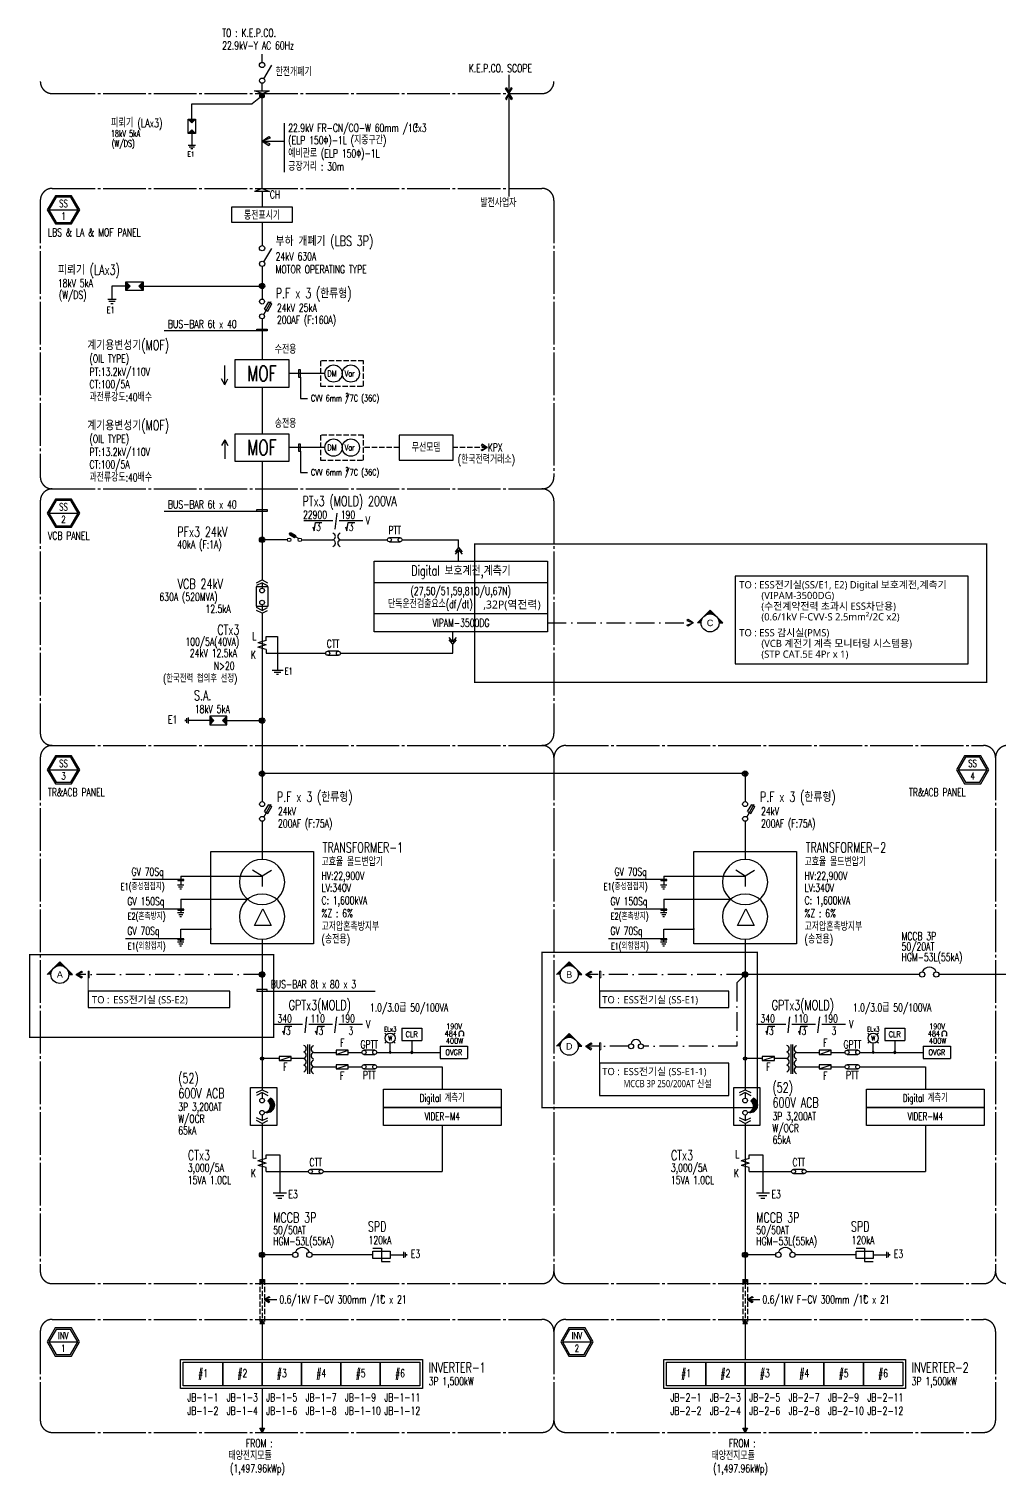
# Model space of a CAD drawing. Header units: millimetres. Extents: x 6276 to 501578, y 2533 to 56800.
# Drawn here: x 89950 to 126302, y 2534 to 56752 of the extents above; entities that cross this region are included whole.
import ezdxf
from ezdxf.enums import TextEntityAlignment as Align

# ---------------------------------------------------------------- set-up
doc = ezdxf.new("R2010")
doc.units = ezdxf.units.MM
doc.header["$LTSCALE"] = 100
for name, pattern in [('C4', [19, 16, -1, 1, -1]), ('LD3', [5.5, 3.5, -1, 0, -1]), ('LH2', [2.75, 2, -0.75])]:
    doc.linetypes.add(name, pattern=pattern)
for name, color, linetype in [('1', 1, 'Continuous'), ('E-ELEC', 3, 'Continuous'), ('E-LINE', 4, 'Continuous'), ('E-TABL', 1, 'Continuous'), ('E-TEXT', 7, 'Continuous')]:
    doc.layers.add(name, color=color, linetype=linetype)
doc.styles.add('aar', font='arial.ttf')
doc.styles.add('GHS', font='romans.shx', dxfattribs={"width": 0.7, "bigfont": 'ghs.shx'})
doc.styles.add('MG', font='malgun.ttf')

msp = doc.modelspace()

# ---------------------------------------------------------------- hatches: boundary and pattern name
at = {"layer": 'E-ELEC'}
for points in [[(99001, 16664), (98896, 16559, -0.720759), (98791, 16139, 0.926031)], [(117101, 16664), (116996, 16559, -0.720759), (116891, 16139, 0.926031)]]:
    msp.add_hatch(color=253, dxfattribs=at).paths.add_polyline_path(points)
at = {"layer": 'E-LINE'}
for points in [[(98688, 9711), (98597, 9868), (98779, 9868)], [(116788, 9711), (116697, 9868), (116879, 9868)], [(98688, 8371), (98597, 8213), (98779, 8213)], [(116788, 8371), (116697, 8213), (116879, 8213)], [(98688, 4133), (98597, 4291), (98779, 4291)], [(116788, 4133), (116697, 4291), (116879, 4291)]]:
    msp.add_hatch(color=253, dxfattribs=at).paths.add_polyline_path(points)

# ---------------------------------------------------------------- linework, layer by layer
at = {"color": 253}
for p, q in [((98879, 45428), (95022, 45428)), ((98493, 45432), (98493, 45495)), ((98493, 45495), (98879, 45495)), ((98879, 45495), (98879, 45428)), ((98879, 38665), (95022, 38665)), ((98493, 38669), (98493, 38732)), ((98493, 38732), (98879, 38732)), ((98879, 38732), (98879, 38665)), ((95748, 24857), (93835, 24857)), ((95524, 24856), (95524, 24824)), ((95524, 24824), (95748, 24824)), ((95748, 24824), (95748, 24857)), ((113849, 24857), (111936, 24857)), ((113625, 24856), (113625, 24824)), ((113625, 24824), (113849, 24824)), ((113849, 24824), (113849, 24857)), ((95754, 23747), (93773, 23747)), ((95531, 23747), (95531, 23715)), ((95531, 23715), (95754, 23715)), ((95754, 23715), (95754, 23747)), ((113855, 23747), (111874, 23747)), ((113631, 23747), (113631, 23715)), ((113631, 23715), (113855, 23715)), ((113855, 23715), (113855, 23747)), ((95748, 22635), (93566, 22635)), ((95524, 22635), (95524, 22603)), ((95524, 22603), (95748, 22603)), ((95748, 22603), (95748, 22635)), ((113849, 22635), (111666, 22635)), ((113625, 22635), (113625, 22603)), ((113625, 22603), (113849, 22603)), ((113849, 22603), (113849, 22635)), ((98879, 20739), (98493, 20739)), ((98493, 20739), (98493, 20672)), ((98493, 20672), (102922, 20672)), ((98879, 20676), (98879, 20739))]:
    msp.add_line(p, q, dxfattribs=at)
at = {"layer": '1', "const_width": 50}
for points in [[(106657, 37447), (125834, 37447), (125834, 32261), (106657, 32261)], [(89975, 22039), (99118, 22039), (99118, 18944), (89975, 18944)], [(109169, 22127), (117239, 22127), (117239, 16304), (109169, 16304)]]:
    msp.add_lwpolyline(points, close=True, dxfattribs=at)
at = {"layer": 'E-ELEC', "color": 253, "linetype": 'Continuous'}
for p, q in [((98752, 54886), (99048, 55393)), ((98403, 54437), (98967, 54437)), ((98684, 54330), (98967, 54437)), ((98687, 50765), (98404, 50657)), ((98968, 50657), (98404, 50657)), ((98752, 48019), (99048, 48525)), ((98781, 46248), (98897, 46173)), ((98937, 46517), (99054, 46441)), ((99710, 37780), (99765, 37865)), ((99904, 37668), (99958, 37751)), ((98937, 27676), (99054, 27600)), ((117038, 27676), (117155, 27600)), ((98781, 27408), (98897, 27332)), ((116882, 27408), (116998, 27332)), ((101461, 18307), (101917, 18459)), ((119561, 18307), (120017, 18459)), ((99326, 18075), (99782, 18227)), ((101461, 17764), (101917, 17916)), ((117427, 18075), (117883, 18227)), ((119561, 17764), (120017, 17916))]:
    msp.add_line(p, q, dxfattribs=at)
at = {"layer": 'E-ELEC', "color": 253}
for p, q in [((98685, 54246), (98314, 53942)), ((96054, 53942), (98314, 53942)), ((96054, 53371), (96054, 53942)), ((95920, 53371), (96054, 53237)), ((95920, 52834), (95920, 53371)), ((95920, 53371), (96189, 53371)), ((96054, 53237), (96189, 53371)), ((96189, 53371), (96189, 52834)), ((95920, 52834), (96054, 52968)), ((96189, 52834), (95920, 52834)), ((96054, 52968), (96189, 52834)), ((96054, 52834), (96054, 52398)), ((95920, 52398), (96189, 52398)), ((95954, 52331), (96155, 52331)), ((96021, 52263), (96088, 52263)), ((93585, 47274), (94231, 47274)), ((93585, 47274), (93747, 47112)), ((93585, 46951), (93585, 47274)), ((94231, 47274), (94069, 47112)), ((94231, 47274), (94231, 46951)), ((93585, 47112), (93062, 47112)), ((93062, 47112), (93062, 46624)), ((93747, 47112), (93585, 46951)), ((94231, 46951), (93585, 46951)), ((94069, 47112), (94231, 46951)), ((94231, 47112), (98686, 47112)), ((92901, 46624), (93224, 46624)), ((92941, 46543), (93183, 46543)), ((93022, 46462), (93103, 46462)), ((98746, 46046), (99029, 46531)), ((98780, 46248), (98937, 46517)), ((98896, 46173), (99053, 46441)), ((97285, 43410), (97285, 44131)), ((97285, 43410), (97163, 43628)), ((97285, 43410), (97407, 43628)), ((97285, 41352), (97163, 41135)), ((97285, 41352), (97285, 40632)), ((97285, 41352), (97407, 41135)), ((100050, 37643), (99700, 37847)), ((99904, 37667), (99710, 37780)), ((99959, 37751), (99765, 37864)), ((98479, 35990), (98686, 36094)), ((98686, 35990), (98479, 35886)), ((98686, 36094), (98893, 35990)), ((98686, 35990), (98686, 35783)), ((98686, 35990), (98893, 35886)), ((98686, 34953), (98479, 35057)), ((98686, 34850), (98479, 34953)), ((98686, 35161), (98686, 34953)), ((98686, 34953), (98893, 35057)), ((98686, 34850), (98893, 34953)), ((95872, 30737), (95872, 30909)), ((95930, 30708), (95930, 30938)), ((97368, 30984), (96722, 30984)), ((96884, 30823), (96722, 30984)), ((96722, 30984), (96722, 30662)), ((97206, 30823), (97368, 30984)), ((97368, 30662), (97368, 30984)), ((95815, 30794), (95815, 30852)), ((96722, 30823), (95930, 30823)), ((96722, 30662), (96884, 30823)), ((96722, 30662), (97368, 30662)), ((97368, 30662), (97206, 30823)), ((97368, 30823), (98686, 30823)), ((98747, 27205), (99030, 27690)), ((98781, 27408), (98937, 27676)), ((116847, 27205), (117130, 27690)), ((116881, 27408), (117038, 27676)), ((98897, 27332), (99053, 27600)), ((116998, 27332), (117154, 27600)), ((100394, 18678), (100394, 17576)), ((100467, 18678), (100467, 17576)), ((101461, 18459), (101461, 18307)), ((101917, 18459), (101461, 18459)), ((101917, 18307), (101917, 18459)), ((118495, 18678), (118495, 17576)), ((118568, 18678), (118568, 17576)), ((119561, 18459), (119561, 18307)), ((120017, 18459), (119561, 18459)), ((120017, 18307), (120017, 18459)), ((99326, 18227), (99326, 18075)), ((99782, 18227), (99326, 18227)), ((99326, 18075), (99782, 18075)), ((99782, 18075), (99782, 18227)), ((101461, 18307), (101917, 18307)), ((101461, 17916), (101461, 17764)), ((101917, 17916), (101461, 17916)), ((101917, 17764), (101917, 17916)), ((117427, 18227), (117427, 18075)), ((117883, 18227), (117427, 18227)), ((117427, 18075), (117883, 18075)), ((117883, 18075), (117883, 18227)), ((119561, 18307), (120017, 18307)), ((119561, 17916), (119561, 17764)), ((120017, 17916), (119561, 17916)), ((120017, 17764), (120017, 17916)), ((101461, 17764), (101917, 17764)), ((119561, 17764), (120017, 17764)), ((98476, 16874), (98686, 16979)), ((98686, 16874), (98476, 16769)), ((98686, 16979), (98896, 16874)), ((98686, 16874), (98686, 16664)), ((98686, 16874), (98896, 16769)), ((116577, 16874), (116786, 16979)), ((116786, 16874), (116577, 16769)), ((116786, 16979), (116996, 16874)), ((116786, 16874), (116786, 16664)), ((116786, 16874), (116996, 16769)), ((98896, 16559), (99001, 16664)), ((116996, 16559), (117101, 16664)), ((98686, 15824), (98476, 15929)), ((98686, 15719), (98476, 15824)), ((98686, 16034), (98686, 15824)), ((98686, 15824), (98896, 15929)), ((98686, 15719), (98896, 15824)), ((116786, 15824), (116577, 15929)), ((116786, 15719), (116577, 15824)), ((116786, 16034), (116786, 15824)), ((116786, 15824), (116996, 15929)), ((116786, 15719), (116996, 15824)), ((103999, 10676), (103999, 10906)), ((104056, 10704), (104056, 10877)), ((122099, 10676), (122099, 10906)), ((122157, 10704), (122157, 10877)), ((99832, 10791), (98686, 10791)), ((102842, 10791), (100562, 10791)), ((103482, 10791), (103999, 10791)), ((104114, 10762), (104114, 10820)), ((117932, 10791), (116786, 10791)), ((120943, 10791), (118662, 10791)), ((121583, 10791), (122099, 10791)), ((122214, 10762), (122214, 10820))]:
    msp.add_line(p, q, dxfattribs=at)
at = {"layer": 'E-ELEC'}
for p, q in [((115001, 34484), (115474, 34964)), ((115948, 34484), (115474, 34964)), ((115137, 34484), (115001, 34484)), ((115811, 34484), (115948, 34484)), ((90635, 21301), (91108, 21781)), ((91581, 21301), (91108, 21781)), ((109722, 21301), (110195, 21781)), ((110668, 21301), (110195, 21781)), ((91445, 21301), (91581, 21301)), ((110532, 21301), (110668, 21301)), ((109722, 18609), (110195, 19089)), ((110668, 18609), (110195, 19089)), ((110532, 18609), (110668, 18609))]:
    msp.add_line(p, q, dxfattribs=at)
at = {"layer": 'E-ELEC', "color": 253, "ltscale": 10}
for p, q in [((102842, 11035), (103162, 11035)), ((103162, 11035), (103162, 10547)), ((120943, 11035), (121263, 11035)), ((121263, 11035), (121263, 10547)), ((103162, 10547), (103482, 10547)), ((121263, 10547), (121583, 10547))]:
    msp.add_line(p, q, dxfattribs=at)
at = {"layer": 'E-ELEC', "color": 253, "linetype": 'Continuous'}
for points in [[(98686, 54330), (98403, 54437)], [(98685, 50765), (98968, 50657)]]:
    msp.add_lwpolyline(points, dxfattribs=at)
at = {"layer": 'E-ELEC', "color": 253}
for points in [[(99826, 50074), (97546, 50074), (97546, 49509), (99826, 49509)], [(99701, 44341), (97671, 44341), (97671, 43326), (99701, 43326)], [(99701, 41562), (97671, 41562), (97671, 40547), (99701, 40547)], [(98462, 35831), (98462, 35112), (98909, 35112), (98909, 35831)], [(95635, 6872), (104694, 6872), (104694, 5781), (95635, 5781)], [(95735, 6772), (97211, 6772), (97211, 5881), (95735, 5881)], [(97211, 6772), (98688, 6772), (98688, 5881), (97211, 5881)], [(98688, 6772), (100164, 6772), (100164, 5881), (98688, 5881)], [(100164, 6772), (101641, 6772), (101641, 5881), (100164, 5881)], [(101641, 6772), (103117, 6772), (103117, 5881), (101641, 5881)], [(103117, 6772), (104594, 6772), (104594, 5881), (103117, 5881)], [(113735, 6872), (122794, 6872), (122794, 5781), (113735, 5781)], [(113835, 6772), (115312, 6772), (115312, 5881), (113835, 5881)], [(115312, 6772), (116788, 6772), (116788, 5881), (115312, 5881)], [(116788, 6772), (118265, 6772), (118265, 5881), (116788, 5881)], [(118265, 6772), (119741, 6772), (119741, 5881), (118265, 5881)], [(119741, 6772), (121218, 6772), (121218, 5881), (119741, 5881)], [(121218, 6772), (122694, 6772), (122694, 5881), (121218, 5881)]]:
    msp.add_lwpolyline(points, close=True, dxfattribs=at)
at = {"layer": 'E-ELEC', "color": 253, "ltscale": 10}
for points in [[(102842, 10928), (103482, 10928), (103482, 10654), (102842, 10654)], [(120943, 10928), (121583, 10928), (121583, 10654), (120943, 10654)]]:
    msp.add_lwpolyline(points, close=True, dxfattribs=at)
at = {"layer": 'E-ELEC', "color": 253, "linetype": 'Continuous'}
for centre in [(98686, 55398), (98688, 54812), (98686, 48530), (98688, 47945)]:
    msp.add_circle(centre, 98.2, dxfattribs=at)
at = {"layer": 'E-ELEC', "color": 253}
for centre, radius in [((98685, 54246), 84), ((98685, 54246), 60), ((98685, 54246), 33.6), ((98686, 47112), 101), ((98686, 47112), 72), ((98686, 47112), 40.3), ((98685, 46531), 92.4), ((98685, 45977), 92.4), ((98686, 37599), 101), ((98686, 37599), 40.3), ((99700, 37599), 66.7), ((100100, 37599), 66.7), ((98686, 35696), 86.4), ((98686, 35247), 86.4), ((98686, 30823), 101), ((98686, 30823), 101), ((98686, 30823), 40.3), ((98686, 30823), 40.3), ((98686, 28831), 101), ((98686, 28831), 40.3), ((116786, 28831), 101), ((116786, 28831), 40.3), ((98686, 27690), 92.4), ((116786, 27690), 92.4), ((98686, 27136), 92.4), ((116786, 27136), 92.4), ((123421, 21301), 100), ((123950, 21301), 100), ((98686, 18151), 53.5), ((116786, 18151), 53.5), ((98686, 16576), 87.5), ((116786, 16576), 87.5), ((98686, 16121), 87.5), ((116786, 16121), 87.5), ((98686, 10791), 101), ((98686, 10791), 101), ((99932, 10791), 100), ((100461, 10791), 100), ((116786, 10791), 101), ((116786, 10791), 101), ((118033, 10791), 100), ((118562, 10791), 100), ((98686, 10791), 40.3), ((98686, 10791), 40.3), ((116786, 10791), 40.3), ((116786, 10791), 40.3)]:
    msp.add_circle(centre, radius, dxfattribs=at)
at = {"layer": 'E-ELEC', "linetype": 'Continuous'}
for centre in [(115474, 34484), (91108, 21301), (110195, 21301), (110195, 18609)]:
    msp.add_circle(centre, 337, dxfattribs=at)
at = {"layer": 'E-ELEC', "color": 7}
for centre, radius in [((98686, 21301), 101), ((98686, 21301), 40.3), ((116786, 21301), 101), ((116786, 21301), 40.3)]:
    msp.add_circle(centre, radius, dxfattribs=at)
at = {"layer": 'E-ELEC'}
for centre in [(112513, 18609), (112883, 18609)]:
    msp.add_circle(centre, 93.6, dxfattribs=at)
at = {"layer": 'E-ELEC', "color": 253}
for centre, radius, start, end in [((101307, 37722), 127, 284.1722, 75.8278), ((101307, 37475), 127, 284.1722, 75.8278), ((101646, 37722), 127, 104.1722, 255.8278), ((101646, 37475), 127, 104.1722, 255.8278), ((98686, 24769), 848, 90, 270), ((98686, 24769), 848, 270, 90), ((116786, 24769), 848, 90, 270), ((116786, 24769), 848, 270, 90), ((98686, 23470), 848, 90, 270), ((98686, 23470), 848, 270, 90), ((116786, 23470), 848, 90, 270), ((116786, 23470), 848, 270, 90), ((123686, 21289), 287, 22.9493, 157.0507), ((100214, 18522), 127, 284.1722, 75.8278), ((100648, 18507), 127, 104.1722, 255.8278), ((118315, 18522), 127, 284.1722, 75.8278), ((118748, 18507), 127, 104.1722, 255.8278), ((100214, 18275), 127, 284.1722, 75.8278), ((100214, 18028), 127, 284.1722, 75.8278), ((100214, 17781), 127, 284.1722, 75.8278), ((100648, 18259), 127, 104.1722, 255.8278), ((100648, 17963), 127, 104.1722, 255.8278), ((118315, 18275), 127, 284.1722, 75.8278), ((118315, 18028), 127, 284.1722, 75.8278), ((118315, 17781), 127, 284.1722, 75.8278), ((118748, 18259), 127, 104.1722, 255.8278), ((118748, 17963), 127, 104.1722, 255.8278), ((100648, 17716), 127, 104.1722, 255.8278), ((118748, 17716), 127, 104.1722, 255.8278), ((98876, 16409), 283, 252.5973, 63.7999), ((98773, 16366), 228, 274.3987, 57.5288), ((116976, 16409), 283, 252.5973, 63.7999), ((116874, 16366), 228, 274.3987, 57.5288), ((100197, 10779), 287, 22.9493, 157.0507), ((118297, 10779), 287, 22.9493, 157.0507)]:
    msp.add_arc(centre, radius, start, end, dxfattribs=at)
at = {"layer": 'E-ELEC'}
msp.add_arc((112698, 18680), 186, 6.973, 173.027, dxfattribs=at)
at = {"layer": 'E-ELEC', "color": 253}
for points in [[(95920, 53371), (96054, 53237), (96189, 53371)], [(95920, 52834), (96054, 52968), (96189, 52834)], [(93585, 47274), (93747, 47112), (93585, 46951)], [(94231, 47274), (94069, 47112), (94231, 46951)], [(96722, 30662), (96884, 30823), (96722, 30984)], [(97368, 30662), (97206, 30823), (97368, 30984)], [(109722, 18609), (109858, 18609), (109949, 18839)]]:
    msp.add_solid(points, dxfattribs=at)
at = {"layer": 'E-ELEC'}
for points in [[(115001, 34484), (115137, 34484), (115229, 34715)], [(115240, 34727), (115474, 34821), (115474, 34964)], [(115708, 34727), (115474, 34821), (115474, 34964)], [(115948, 34484), (115811, 34484), (115720, 34715)], [(90874, 21543), (91108, 21638), (91108, 21781)], [(91342, 21543), (91108, 21638), (91108, 21781)], [(109961, 21543), (110195, 21638), (110195, 21781)], [(110429, 21543), (110195, 21638), (110195, 21781)], [(90635, 21301), (90771, 21301), (90862, 21531)], [(91581, 21301), (91445, 21301), (91354, 21531)], [(109722, 21301), (109858, 21301), (109949, 21531)], [(110668, 21301), (110532, 21301), (110441, 21531)], [(109961, 18851), (110195, 18946), (110195, 19089)], [(110429, 18851), (110195, 18946), (110195, 19089)], [(110668, 18609), (110532, 18609), (110441, 18839)]]:
    msp.add_solid(points, dxfattribs=at)
at = {"layer": 'E-LINE', "color": 253}
for p, q in [((98685, 55496), (98685, 55803)), ((98685, 54437), (98685, 54714)), ((98685, 50765), (98685, 54330)), ((98686, 50657), (98686, 50074)), ((98686, 49509), (98686, 48629)), ((98688, 47847), (98687, 46623)), ((98687, 45884), (98686, 44341)), ((98686, 43326), (98686, 41562)), ((98686, 40547), (98686, 36094)), ((98686, 34850), (98686, 27783)), ((116786, 28831), (98686, 28831)), ((116786, 28831), (116786, 27783)), ((98686, 27043), (98686, 25618)), ((116786, 27043), (116786, 25618)), ((123321, 21301), (116786, 21301)), ((129367, 21301), (124051, 21301)), ((98686, 15719), (98688, 9711)), ((116786, 15719), (116788, 9711)), ((116788, 9711), (116697, 9868)), ((116697, 9868), (116879, 9868)), ((116879, 9868), (116788, 9711)), ((98688, 8213), (98688, 6872)), ((116788, 8371), (116697, 8213)), ((116697, 8213), (116879, 8213)), ((116879, 8213), (116788, 8371)), ((116788, 8213), (116788, 6872)), ((98688, 5781), (98688, 4133)), ((116788, 5781), (116788, 4133))]:
    msp.add_line(p, q, dxfattribs=at)
at = {"layer": 'E-LINE'}
for p, q in [((114648, 34611), (114605, 34568)), ((114605, 34568), (114837, 34484)), ((114605, 34401), (114837, 34484)), ((114648, 34357), (114605, 34401)), ((114837, 34484), (114648, 34611)), ((114837, 34484), (114648, 34357)), ((91725, 21301), (91914, 21427)), ((91957, 21384), (91725, 21301)), ((91725, 21301), (91914, 21174)), ((91957, 21217), (91725, 21301)), ((91914, 21427), (91957, 21384)), ((91914, 21174), (91957, 21217)), ((110812, 21301), (111001, 21427)), ((111044, 21384), (110812, 21301)), ((110812, 21301), (111001, 21174)), ((111044, 21217), (110812, 21301)), ((111001, 21427), (111044, 21384)), ((111001, 21174), (111044, 21217)), ((110812, 18609), (111001, 18735)), ((111044, 18692), (110812, 18609)), ((110812, 18609), (111001, 18482)), ((111044, 18525), (110812, 18609)), ((111001, 18735), (111044, 18692)), ((111001, 18482), (111044, 18525))]:
    msp.add_line(p, q, dxfattribs=at)
at = {"layer": 'E-LINE', "color": 253, "linetype": 'Continuous'}
for p, q in [((98686, 22622), (98686, 16979)), ((116786, 22622), (116786, 16979))]:
    msp.add_line(p, q, dxfattribs=at)
at = {"layer": 'E-LINE', "color": 253, "linetype": 'LH2'}
for p, q in [((98688, 9711), (98688, 8371)), ((116788, 9711), (116788, 8371))]:
    msp.add_line(p, q, dxfattribs=at)
at = {"layer": 'E-LINE', "linetype": 'LD3', "ltscale": 2}
for points in [[(109387, 34484), (114837, 34484)], [(98686, 21301), (91725, 21301)], [(116786, 21301), (110812, 21301)], [(116786, 21301), (116480, 20994), (116480, 18609), (112977, 18609)], [(112420, 18609), (110812, 18609)]]:
    msp.add_lwpolyline(points, dxfattribs=at)
at = {"layer": 'E-LINE', "color": 253}
for points in [[(98688, 9711), (98597, 9868), (98779, 9868)], [(98688, 8371), (98597, 8213), (98779, 8213)], [(98688, 4133), (98597, 4291), (98779, 4291)], [(116788, 4133), (116697, 4291), (116879, 4291)]]:
    msp.add_lwpolyline(points, close=True, dxfattribs=at)
for centre in [(98686, 18151), (116786, 18151)]:
    msp.add_circle(centre, 63, dxfattribs=at)
at = {"layer": 'E-TABL', "color": 253, "linetype": 'C4'}
for p, q in [((90826, 54330), (109173, 54330)), ((90826, 50773), (109173, 50773)), ((90376, 50323), (90376, 39957)), ((109623, 50323), (109623, 41987)), ((109623, 41987), (109623, 39957)), ((90376, 39057), (90376, 30337)), ((90826, 39507), (109173, 39507)), ((109623, 39057), (109623, 30337)), ((90826, 29887), (109173, 29887)), ((90826, 29887), (109173, 29887)), ((110073, 29887), (125721, 29887)), ((90376, 29437), (90376, 10161)), ((109623, 29437), (109623, 10161)), ((109623, 29437), (109623, 10161)), ((109623, 29437), (109623, 10161)), ((126171, 29437), (126171, 10161)), ((126171, 29437), (126171, 10161)), ((126171, 29437), (126171, 10161)), ((90826, 9711), (109173, 9711)), ((110073, 9711), (125721, 9711)), ((90826, 8371), (109173, 8371)), ((110073, 8371), (125721, 8371)), ((90376, 7921), (90376, 4583)), ((90376, 7921), (90376, 4583)), ((109623, 7921), (109623, 4583)), ((109623, 7921), (109623, 4583)), ((109623, 7921), (109623, 4583)), ((126171, 7921), (126171, 4583)), ((90826, 4133), (109173, 4133)), ((110073, 4133), (125721, 4133))]:
    msp.add_line(p, q, dxfattribs=at)
at = {"layer": 'E-TABL', "color": 253}
for p, q in [((99511, 53214), (99511, 51386)), ((98685, 52547), (99511, 52547)), ((106936, 41181), (106892, 41138)), ((106892, 41138), (107125, 41055)), ((106892, 40971), (107125, 41055)), ((106936, 40928), (106892, 40971)), ((107125, 41055), (106936, 41181)), ((107125, 41055), (106936, 40928)), ((109387, 36801), (109387, 34142)), ((109387, 34142), (102891, 34142)), ((95636, 24993), (98686, 24993)), ((113737, 24993), (116786, 24993)), ((95636, 24123), (98144, 24123)), ((113737, 24123), (116245, 24123)), ((95636, 22519), (95636, 23002)), ((95636, 23002), (96761, 23002)), ((98779, 9119), (99234, 9119)), ((116879, 9119), (117335, 9119))]:
    msp.add_line(p, q, dxfattribs=at)
at = {"layer": 'E-TABL', "color": 253, "linetype": 'Continuous'}
for p, q in [((90700, 49972), (91789, 49972)), ((100131, 43700), (100131, 42899)), ((100131, 42899), (100389, 42899)), ((100131, 40922), (100131, 40121)), ((100131, 40121), (100389, 40121)), ((90700, 38599), (91789, 38599)), ((90700, 28979), (91789, 28979)), ((124768, 28979), (125856, 28979)), ((96761, 25907), (100610, 25907)), ((96761, 22445), (96761, 25907)), ((100610, 25907), (100610, 22445)), ((98686, 24993), (98332, 25210)), ((99038, 25206), (98686, 24993)), ((98686, 24993), (98686, 24597)), ((116786, 24993), (116433, 25210)), ((117138, 25206), (116786, 24993)), ((116786, 24993), (116786, 24597)), ((98397, 23143), (98711, 23757)), ((98711, 23757), (99026, 23143)), ((116497, 23143), (116812, 23757)), ((116812, 23757), (117126, 23143)), ((99026, 23143), (98397, 23143)), ((117126, 23143), (116497, 23143)), ((100610, 22445), (96761, 22445)), ((98257, 17069), (99235, 17069)), ((98257, 15646), (98257, 17069)), ((99235, 17069), (99235, 15646)), ((99235, 15646), (98257, 15646)), ((90692, 7524), (91781, 7524)), ((109939, 7524), (111028, 7524))]:
    msp.add_line(p, q, dxfattribs=at)
at = {"layer": 'E-TABL', "color": 253, "linetype": 'LH2'}
for p, q in [((103829, 41055), (102490, 41055)), ((107125, 41055), (105843, 41055)), ((98597, 9868), (98597, 8213)), ((98779, 9868), (98779, 8213)), ((116697, 9868), (116697, 8213)), ((116879, 9868), (116879, 8213))]:
    msp.add_line(p, q, dxfattribs=at)
at = {"layer": 'E-TABL', "color": 253}
for points in [[(98990, 52657), (98685, 52547), (98933, 52714)], [(98685, 52547), (98933, 52381), (98990, 52438)], [(105843, 41526), (103829, 41526), (103829, 40583), (105843, 40583)], [(109387, 34142), (102891, 34142), (102891, 35999), (109387, 35999)], [(98982, 9193), (98779, 9119), (98944, 9230)], [(117082, 9193), (116879, 9119), (117045, 9230)], [(98779, 9119), (98944, 9009), (98982, 9046)], [(116879, 9119), (117045, 9009), (117082, 9046)]]:
    msp.add_lwpolyline(points, close=True, dxfattribs=at)
at = {"layer": 'E-TABL', "color": 253, "linetype": 'Continuous'}
for points in [[(90972, 50444), (90700, 49972), (90972, 49501), (91517, 49501), (91789, 49972), (91517, 50444)], [(100046, 43966), (100046, 43700), (100131, 43700), (100131, 43966)], [(100046, 41187), (100046, 40922), (100131, 40922), (100131, 41187)], [(90972, 39071), (90700, 38599), (90972, 38128), (91517, 38128), (91789, 38599), (91517, 39071)], [(90972, 29451), (90700, 28979), (90972, 28507), (91517, 28507), (91789, 28979), (91517, 29451)], [(125040, 29451), (124768, 28979), (125040, 28507), (125584, 28507), (125856, 28979), (125584, 29451)], [(114862, 25907), (118711, 25907), (118711, 22445), (114862, 22445)], [(116358, 17069), (117335, 17069), (117335, 15646), (116358, 15646)], [(90964, 7995), (90692, 7524), (90964, 7052), (91508, 7052), (91781, 7524), (91508, 7995)], [(110211, 7995), (109939, 7524), (110211, 7052), (110755, 7052), (111028, 7524), (110755, 7995)]]:
    msp.add_lwpolyline(points, close=True, dxfattribs=at)
at = {"layer": 'E-TABL', "color": 253, "linetype": 'LH2'}
for points in [[(102490, 44305), (100877, 44305), (100877, 43361), (102490, 43361)], [(102490, 41526), (100877, 41526), (100877, 40583), (102490, 40583)]]:
    msp.add_lwpolyline(points, close=True, dxfattribs=at)
at = {"layer": 'E-TABL'}
for points in [[(116419, 32947), (125139, 32947), (125139, 36232), (116419, 36232)], [(92165, 20065), (97476, 20065), (97476, 20674), (92165, 20674)], [(111328, 20065), (116173, 20065), (116173, 20674), (111328, 20674)], [(111328, 16765), (116173, 16765), (116173, 17982), (111328, 17982)]]:
    msp.add_lwpolyline(points, close=True, dxfattribs=at)
at = {"layer": 'E-TABL', "color": 253}
msp.add_lwpolyline([(113737, 22519), (113737, 23002), (114862, 23002)], dxfattribs=at)
at = {"layer": 'E-TABL', "lineweight": 18}
for points in [[(92165, 20674), (92165, 21426), (92211, 21426), (92211, 21175), (92165, 21175)], [(111328, 20674), (111328, 21426), (111374, 21426), (111374, 21175), (111328, 21175)], [(111328, 17982), (111328, 18734), (111374, 18734), (111374, 18483), (111328, 18483)]]:
    msp.add_lwpolyline(points, dxfattribs=at)
at = {"layer": 'E-TABL', "color": 253, "linetype": 'C4'}
for centre, start, end in [((90826, 54780), 180, 270), ((109173, 54780), 270, 0), ((90826, 50323), 90, 180), ((109173, 50323), 0, 90), ((90826, 39957), 180, 270), ((109173, 39957), 270, 0), ((90826, 39057), 90, 180), ((109173, 39057), 0, 90), ((90826, 30337), 180, 270), ((90826, 29437), 90, 180), ((109173, 30337), 270, 0), ((109173, 29437), 0, 90), ((110073, 29437), 90, 180), ((125721, 29437), 0, 90), ((126621, 29437), 90, 180), ((90826, 10161), 180, 270), ((109173, 10161), 270, 0), ((110073, 10161), 180, 270), ((125721, 10161), 270, 0), ((126621, 10161), 180, 270), ((90826, 7921), 90, 180), ((109173, 7921), 0, 90), ((110073, 7921), 90, 180), ((125721, 7921), 0, 90), ((90826, 4583), 180, 270), ((109173, 4583), 270, 0), ((110073, 4583), 180, 270), ((125721, 4583), 270, 0)]:
    msp.add_arc(centre, 450, start, end, dxfattribs=at)
at = {"layer": 'E-TEXT', "color": 253}
for p, q in [((107933, 55032), (107933, 54330)), ((107807, 54519), (107850, 54562)), ((107933, 54330), (107807, 54519)), ((107933, 54330), (107807, 54141)), ((107850, 54562), (107933, 54330)), ((107850, 54098), (107933, 54330)), ((108017, 54562), (107933, 54330)), ((107933, 54330), (108060, 54519)), ((107933, 54330), (107933, 50464)), ((107933, 54330), (108060, 54141)), ((108017, 54098), (107933, 54330)), ((108060, 54519), (108017, 54562)), ((107807, 54141), (107850, 54098)), ((108060, 54141), (108017, 54098)), ((101040, 43833), (99701, 43833)), ((101040, 41055), (99701, 41055)), ((101488, 38599), (101415, 38002)), ((100252, 38322), (101339, 38322)), ((101570, 38322), (102461, 38322)), ((99633, 37599), (98686, 37599)), ((100167, 37599), (101339, 37599)), ((101615, 37599), (103381, 37599)), ((103858, 37675), (103457, 37675)), ((103457, 37523), (103858, 37523)), ((103934, 37599), (106052, 37599)), ((106052, 37308), (106052, 37599)), ((106052, 36801), (106052, 37223)), ((102891, 36801), (109213, 36801)), ((102891, 34142), (102891, 36801)), ((102899, 36801), (109387, 36801)), ((102891, 35999), (109213, 35999)), ((102899, 35999), (109387, 35999)), ((109213, 34826), (102891, 34826)), ((109387, 34826), (102899, 34826)), ((98840, 33826), (98532, 33742)), ((98840, 33657), (98532, 33742)), ((98840, 33657), (98532, 33573)), ((98840, 33826), (98840, 33979)), ((98840, 33979), (99266, 33979)), ((99266, 33979), (99266, 32717)), ((109387, 34142), (102891, 34142)), ((105835, 33773), (105835, 34142)), ((105835, 33344), (105835, 33688)), ((98840, 33488), (98532, 33573)), ((98840, 33482), (98840, 33344)), ((98840, 33344), (101070, 33344)), ((101547, 33420), (101146, 33420)), ((101146, 33268), (101547, 33268)), ((101623, 33344), (105835, 33344)), ((99062, 32717), (99471, 32717)), ((99144, 32637), (99389, 32637)), ((99226, 32557), (99307, 32557)), ((95636, 24993), (95636, 24655)), ((113737, 24993), (113737, 24655)), ((95750, 24655), (95512, 24655)), ((95706, 24579), (95556, 24579)), ((95662, 24504), (95599, 24504)), ((113850, 24655), (113612, 24655)), ((113806, 24579), (113656, 24579)), ((113763, 24504), (113700, 24504)), ((95636, 24123), (95636, 23608)), ((113737, 24123), (113737, 23608)), ((95755, 23608), (95517, 23608)), ((95711, 23532), (95561, 23532)), ((95668, 23457), (95604, 23457)), ((113856, 23608), (113618, 23608)), ((113812, 23532), (113662, 23532)), ((113768, 23457), (113705, 23457)), ((95755, 22519), (95517, 22519)), ((95711, 22443), (95561, 22443)), ((95668, 22368), (95604, 22368)), ((113856, 22519), (113618, 22519)), ((113812, 22443), (113662, 22443)), ((113768, 22368), (113705, 22368)), ((100355, 19711), (100282, 19114)), ((101477, 19711), (101404, 19114)), ((118455, 19711), (118382, 19114)), ((119577, 19711), (119504, 19114)), ((99118, 19434), (100206, 19434)), ((100436, 19434), (101328, 19434)), ((101558, 19434), (102450, 19434)), ((103920, 19285), (103920, 18824)), ((103920, 19285), (104675, 19285)), ((104675, 19285), (104675, 18824)), ((106050, 19003), (106095, 19003)), ((106256, 19003), (106211, 19003)), ((117219, 19434), (118306, 19434)), ((118537, 19434), (119428, 19434)), ((119659, 19434), (120551, 19434)), ((122021, 19285), (122021, 18824)), ((122021, 19285), (122776, 19285)), ((122776, 19285), (122776, 18824)), ((124150, 19003), (124196, 19003)), ((124357, 19003), (124311, 19003)), ((102906, 18459), (102505, 18459)), ((103482, 18383), (103482, 18725)), ((103920, 18824), (104675, 18824)), ((104298, 18824), (104298, 18383)), ((105358, 18614), (105358, 18152)), ((105358, 18614), (106384, 18614)), ((106384, 18614), (106384, 18152)), ((121006, 18459), (120606, 18459)), ((121583, 18383), (121583, 18725)), ((122021, 18824), (122776, 18824)), ((122398, 18824), (122398, 18383)), ((123458, 18614), (123458, 18152)), ((123458, 18614), (124484, 18614)), ((124484, 18614), (124484, 18152)), ((99326, 18151), (98686, 18151)), ((100245, 18151), (99782, 18151)), ((100616, 18383), (101461, 18383)), ((101917, 18383), (102429, 18383)), ((102505, 18307), (102906, 18307)), ((102906, 17916), (102505, 17916)), ((102982, 18383), (105358, 18383)), ((105358, 18152), (106384, 18152)), ((117427, 18151), (116786, 18151)), ((118346, 18151), (117883, 18151)), ((118717, 18383), (119561, 18383)), ((120017, 18383), (120530, 18383)), ((120606, 18307), (121006, 18307)), ((121006, 17916), (120606, 17916)), ((121082, 18383), (123458, 18383)), ((123458, 18152), (124484, 18152)), ((100616, 17840), (101461, 17840)), ((101917, 17840), (102429, 17840)), ((102505, 17764), (102906, 17764)), ((102982, 17840), (105439, 17840)), ((105439, 17840), (105439, 16997)), ((118717, 17840), (119561, 17840)), ((120017, 17840), (120530, 17840)), ((120606, 17764), (121006, 17764)), ((121082, 17840), (123540, 17840)), ((123540, 17840), (123540, 16997)), ((105439, 15645), (105439, 13916)), ((123540, 15645), (123540, 13916)), ((98840, 14398), (98532, 14313)), ((98840, 14229), (98532, 14313)), ((98840, 14229), (98532, 14145)), ((98840, 14060), (98532, 14145)), ((98840, 14398), (98840, 14534)), ((98840, 14534), (99352, 14534)), ((99352, 14534), (99352, 13112)), ((116940, 14398), (116633, 14313)), ((116940, 14229), (116633, 14313)), ((116940, 14229), (116633, 14145)), ((116940, 14060), (116633, 14145)), ((116940, 14398), (116940, 14534)), ((116940, 14534), (117452, 14534)), ((117452, 14534), (117452, 13112)), ((98840, 13916), (98840, 14060)), ((100900, 13992), (100499, 13992)), ((100499, 13840), (100900, 13840)), ((116940, 13916), (116940, 14060)), ((119000, 13992), (118599, 13992)), ((118599, 13840), (119000, 13840)), ((99106, 13112), (99597, 13112)), ((99204, 13016), (99499, 13016)), ((117207, 13112), (117698, 13112)), ((117305, 13016), (117600, 13016)), ((99278, 12919), (99425, 12919)), ((117379, 12919), (117526, 12919))]:
    msp.add_line(p, q, dxfattribs=at)
at = {"layer": 'E-TEXT', "color": 253, "linetype": 'Continuous'}
for p, q in [((106052, 37308), (105918, 37148)), ((106052, 37223), (105918, 37063)), ((106052, 37308), (106186, 37148)), ((106052, 37223), (106186, 37063)), ((105835, 33773), (105701, 33934)), ((105835, 33688), (105701, 33848)), ((105835, 33773), (105968, 33934)), ((105835, 33688), (105968, 33848)), ((103347, 19044), (103283, 19105)), ((103678, 19105), (103616, 19046)), ((121447, 19044), (121384, 19105)), ((121779, 19105), (121717, 19046)), ((103346, 18783), (103283, 18723)), ((103678, 18723), (103617, 18781)), ((121446, 18783), (121384, 18723)), ((121779, 18723), (121718, 18781)), ((98840, 13916), (100423, 13916)), ((100976, 13916), (105439, 13916)), ((116940, 13916), (118523, 13916)), ((119076, 13916), (123540, 13916))]:
    msp.add_line(p, q, dxfattribs=at)
for points in [[(90941, 50498), (90638, 49972), (90941, 49447), (91548, 49447), (91851, 49972), (91548, 50498)], [(90941, 39125), (90638, 38599), (90941, 38074), (91548, 38074), (91851, 38599), (91548, 39125)], [(90941, 29504), (90638, 28979), (90941, 28454), (91548, 28454), (91851, 28979), (91548, 29504)], [(125009, 29504), (124705, 28979), (125009, 28454), (125615, 28454), (125919, 28979), (125615, 29504)], [(90933, 8049), (90630, 7524), (90933, 6998), (91539, 6998), (91843, 7524), (91539, 8049)], [(110180, 8049), (109877, 7524), (110180, 6998), (110787, 6998), (111090, 7524), (110787, 8049)]]:
    msp.add_lwpolyline(points, close=True, dxfattribs=at)
at = {"layer": 'E-TEXT', "color": 253}
for points in [[(100590, 38083), (100642, 37938), (100683, 38252), (100931, 38252)], [(101815, 38083), (101867, 37938), (101908, 38252), (102156, 38252)], [(109387, 36801), (109387, 34142)], [(99457, 19195), (99509, 19050), (99550, 19364), (99798, 19364)], [(100681, 19195), (100734, 19050), (100774, 19364), (101022, 19364)], [(117557, 19195), (117610, 19050), (117650, 19364), (117898, 19364)], [(118782, 19195), (118834, 19050), (118875, 19364), (119123, 19364)]]:
    msp.add_lwpolyline(points, dxfattribs=at)
at = {"layer": 'E-TEXT', "color": 7, "linetype": 'Continuous', "const_width": 121}
for points in [[(98626, 21301, 1), (98746, 21301, 1)], [(116726, 21301, 1), (116847, 21301, 1)]]:
    msp.add_lwpolyline(points, format="xyb", close=True, dxfattribs=at)
at = {"layer": 'E-TEXT', "color": 253}
for points in [[(103232, 16997), (107647, 16997), (107647, 16321), (103232, 16321)], [(121332, 16997), (125747, 16997), (125747, 16321), (121332, 16321)], [(103232, 16321), (107647, 16321), (107647, 15645), (103232, 15645)], [(121332, 16321), (125747, 16321), (125747, 15645), (121332, 15645)]]:
    msp.add_lwpolyline(points, close=True, dxfattribs=at)
for centre, radius in [((101364, 43833), 324), ((102012, 43833), 324), ((101364, 41055), 324), ((102012, 41055), 324), ((98686, 37599), 67.9), ((103457, 37599), 76), ((103858, 37599), 76), ((101146, 33344), 76), ((101547, 33344), 76), ((102505, 18383), 76), ((102906, 18383), 76), ((120606, 18383), 76), ((121006, 18383), 76), ((102505, 17840), 76), ((102906, 17840), 76), ((120606, 17840), 76), ((121006, 17840), 76), ((100499, 13916), 76), ((100900, 13916), 76), ((118599, 13916), 76), ((119000, 13916), 76)]:
    msp.add_circle(centre, radius, dxfattribs=at)
at = {"layer": 'E-TEXT', "color": 253, "linetype": 'Continuous'}
for centre in [(103482, 18913), (121583, 18913)]:
    msp.add_circle(centre, 188, dxfattribs=at)
for centre, radius, start, end in [((98685, 54246), 50.3, 0, 180), ((98685, 54246), 50.3, 180, 0), ((98685, 54246), 35.9, 0, 180), ((98685, 54246), 35.9, 180, 0), ((98686, 47112), 60.3, 0, 180), ((98686, 47112), 60.3, 180, 0), ((98686, 47112), 43.1, 0, 180), ((98686, 47112), 43.1, 180, 0), ((98686, 37599), 60.3, 0, 180), ((98686, 37599), 60.3, 180, 0), ((98686, 30823), 60.3, 0, 180), ((98686, 30823), 60.3, 0, 180), ((98686, 30823), 60.3, 180, 0), ((98686, 30823), 60.3, 180, 0), ((98686, 28831), 60.3, 0, 180), ((98686, 28831), 60.3, 180, 0), ((116786, 28831), 60.3, 0, 180), ((116786, 28831), 60.3, 180, 0), ((98686, 10791), 60.3, 0, 180), ((98686, 10791), 60.3, 0, 180), ((116786, 10791), 60.3, 0, 180), ((116786, 10791), 60.3, 0, 180), ((98686, 10791), 60.3, 180, 0), ((98686, 10791), 60.3, 180, 0), ((116786, 10791), 60.3, 180, 0), ((116786, 10791), 60.3, 180, 0)]:
    msp.add_arc(centre, radius, start, end, dxfattribs=at)
at = {"layer": 'E-TEXT', "color": 253}
for centre, radius, start, end in [((98686, 24993), 18.1, 0, 180), ((98686, 24993), 18.1, 180, 0), ((116786, 24993), 18.1, 0, 180), ((116786, 24993), 18.1, 180, 0), ((98144, 24123), 18.1, 0, 180), ((98144, 24123), 18.1, 180, 0), ((116245, 24123), 18.1, 0, 180), ((116245, 24123), 18.1, 180, 0), ((96761, 23002), 18.1, 0, 180), ((96761, 23002), 18.1, 180, 0), ((114862, 23002), 18.1, 0, 180), ((114862, 23002), 18.1, 180, 0), ((106153, 19081), 97.8, 306.336, 233.664), ((124253, 19081), 97.8, 306.336, 233.664), ((98686, 18151), 40, 0, 180), ((98686, 18151), 40, 180, 0), ((103482, 18383), 33.3, 0, 180), ((103482, 18383), 33.3, 180, 0), ((104298, 18383), 40, 0, 180), ((104298, 18383), 40, 180, 0), ((116786, 18151), 40, 0, 180), ((116786, 18151), 40, 180, 0), ((121583, 18383), 33.3, 0, 180), ((121583, 18383), 33.3, 180, 0), ((122398, 18383), 40, 0, 180), ((122398, 18383), 40, 180, 0)]:
    msp.add_arc(centre, radius, start, end, dxfattribs=at)

# ---------------------------------------------------------------- texts
at = {"color": 253, "style": 'GHS', "width": 0.7}
for s, p in [('BUS-BAR 6t x 40', (95160, 45539)), ('BUS-BAR 6t x 40', (95160, 38776)), ('GV 70Sq', (93792, 25005)), ('GV 70Sq', (111892, 25005)), ('GV 150Sq', (93638, 23896)), ('GV 150Sq', (111739, 23896)), ('GV 70Sq', (93637, 22784)), ('GV 70Sq', (111738, 22784)), ('BUS-BAR 8t x 80 x 3', (99015, 20783))]:
    msp.add_text(s, height=300, dxfattribs=at).set_placement(p)
at = {"layer": 'E-ELEC', "color": 253, "style": 'GHS', "width": 0.7}
for s, p in [('CT:100/5A', (92219, 43280)), ('CT:100/5A', (92219, 40272)), ('단독운전검출요소(df/dt)', (103407, 35037)), ('고효율 몰드변압기', (100912, 25371)), ('고효율 몰드변압기', (119013, 25371)), ('C: 1,600kVA', (100915, 23931)), ('C: 1,600kVA', (119015, 23931))]:
    msp.add_text(s, height=300, dxfattribs=at).set_placement(p)
for s, height, p in [('(27,50/51,59,81O/U,67N)', 300, (106129, 35657)), ('VIPAM-3500DG', 300, (106139, 34484)), ('VIDER-M4', 280, (105439, 15983)), ('VIDER-M4', 280, (123540, 15983))]:
    msp.add_text(s, height=height, dxfattribs=at).set_placement(p, align=Align.MIDDLE)
msp.add_text('100/5A(40VA)', height=300, dxfattribs=at).set_placement((97830, 33628), align=Align.RIGHT)
at = {"layer": 'E-LINE', "color": 253, "style": 'GHS', "width": 0.7}
for s, height, p in [('피뢰기 (LAx3)', 312.5, (93022, 53065)), ('부하 개폐기 (LBS 3P)', 375, (99194, 48614)), ('피뢰기 (LAx3)', 375, (91035, 47536)), ('P.F x 3 (한류형)', 375, (99201, 46656)), ('계기용변성기(MOF)', 375, (92136, 44712)), ('계기용변성기(MOF)', 375, (92136, 41703)), ('PTx3 (MOLD) 200VA', 375, (100200, 38862)), ('PFx3 24kV', 375, (95507, 37709)), ('VCB 24kV', 375, (95523, 35756)), ('S.A.', 375, (96136, 31577)), ('P.F x 3 (한류형)', 375, (99240, 27774)), ('P.F x 3 (한류형)', 375, (117341, 27774)), ('TRANSFORMER-1', 375, (100957, 25876)), ('TRANSFORMER-2', 375, (119058, 25876)), ('(52)', 375, (95546, 17223)), ('600V ACB', 375, (95546, 16659)), ('(52)', 375, (117813, 16875)), ('600V ACB', 375, (117813, 16311)), ('CTx3', 375, (95906, 14337)), ('CTx3', 375, (114007, 14337)), ('MCCB 3P', 375, (99103, 12001)), ('SPD', 375, (102649, 11665)), ('MCCB 3P', 375, (117204, 12001)), ('SPD', 375, (120750, 11665)), ('INVERTER-1', 375, (104928, 6378)), ('INVERTER-2', 375, (123028, 6378))]:
    msp.add_text(s, height=height, dxfattribs=at).set_placement(p)
for s, height, p in [('Digital 보호계전,계측기', 375, (106139, 36400)), ('GPTx3(MOLD)', 375, (100848, 20129)), ('GPTx3(MOLD)', 375, (118948, 20129)), ('Digital 계측기', 280, (105439, 16659)), ('Digital 계측기', 280, (123540, 16659))]:
    msp.add_text(s, height=height, dxfattribs=at).set_placement(p, align=Align.MIDDLE)
msp.add_text('CTx3', height=375, dxfattribs=at).set_placement((97838, 34040), align=Align.RIGHT)
at = {"layer": 'E-TEXT', "color": 253, "style": 'GHS', "width": 0.7}
for s, height, p in [('TO : K.E.P.CO.', 300, (97192, 56452)), ('22.9kV-Y AC 60Hz', 300, (97193, 55981)), ('한전개폐기', 300, (99194, 54988)), ('K.E.P.CO. SCOPE', 300, (106432, 55129)), ('22.9kV FR-CN/CO-W 60mm /1Cx3', 300, (99667, 52892)), ('2', 140, (104421, 53061)), ('18kV 5kA', 250, (93022, 52701)), ('(W/DS)', 250, (93054, 52336)), ('(ELP 150Φ)-1L (지중구간)', 300, (99667, 52430)), ('E1', 188.5, (95887, 51963)), ('예비관로 (ELP 150Φ)-1L', 300, (99667, 51935)), ('긍장거리 : 30m', 300, (99667, 51440)), ('CH', 300, (98978, 50392)), ('발전사업자', 300, (106863, 50075)), ('24kV 630A', 300, (99194, 48074)), ('MOTOR OPERATING TYPE', 300, (99194, 47589)), ('18kV 5kA', 300, (91035, 47069)), ('(W/DS)', 300, (91074, 46631)), ('E1', 226.2, (92862, 46101)), ('24kV 25kA', 300, (99245, 46151)), ('200AF (F:160A)', 300, (99245, 45694)), ('(OIL TYPE)', 300, (92219, 44241)), ('수전용', 300, (99160, 44581)), ('PT:13.2kV/110V', 300, (92219, 43750)), ('DM', 226.2, (101135, 43724)), ('Var', 226.2, (101783, 43724)), ('과전류강도:40배수', 300, (92219, 42795)), ('CVV 6mm /7C (36C)', 240, (100517, 42788)), ('2', 140, (101818, 42957)), ('송전용', 300, (99160, 41803)), ('(OIL TYPE)', 300, (92219, 41232)), ('KPX', 300, (107143, 40911)), ('PT:13.2kV/110V', 300, (92219, 40741)), ('DM', 226.2, (101135, 40946)), ('Var', 226.2, (101783, 40946)), ('(한국전력거래소)', 300, (106018, 40458)), ('CVV 6mm /7C (36C)', 240, (100517, 40009)), ('2', 140, (101818, 40178)), ('과전류강도:40배수', 300, (92219, 39786)), ('22900', 300, (100222, 38388)), ('190', 300, (101635, 38388)), ('3', 300, (100711, 37931)), ('3', 300, (101935, 37931)), ('V', 300, (102569, 38177)), ('40kA (F:1A)', 300, (95507, 37277)), ('630A (520MVA)', 300, (94840, 35306)), ('12.5kA', 300, (96566, 34861)), ('E1', 300, (95160, 30706)), ('18kV 5kA', 300, (96165, 31104)), ('24kV', 300, (99284, 27269)), ('200AF (F:75A)', 300, (99284, 26812)), ('24kV', 300, (117385, 27269)), ('200AF (F:75A)', 300, (117385, 26812)), ('HV:22,900V', 300, (100913, 24851)), ('HV:22,900V', 300, (119013, 24851)), ('LV:340V', 300, (100913, 24406)), ('LV:340V', 300, (119013, 24406)), ('%%%Z : 6%%%', 300, (100915, 23446)), ('%%%Z : 6%%%', 300, (119015, 23446)), ('고저압혼촉방지부', 300, (100915, 22945)), ('(송전용)', 300, (100917, 22470)), ('고저압혼촉방지부', 300, (119015, 22945)), ('(송전용)', 300, (119017, 22470)), ('340', 300, (99262, 19500)), ('110', 300, (100502, 19500)), ('190', 300, (101624, 19500)), ('V', 300, (102582, 19289)), ('340', 300, (117362, 19500)), ('110', 300, (118602, 19500)), ('190', 300, (119724, 19500)), ('V', 300, (120683, 19289)), ('3', 300, (99577, 19043)), ('3', 300, (100802, 19043)), ('3', 300, (101924, 19043)), ('3', 300, (117678, 19043)), ('3', 300, (118902, 19043)), ('3', 300, (120024, 19043)), ('120kA', 300, (102678, 11191)), ('120kA', 300, (120779, 11191)), ('E3', 300, (104261, 10673)), ('E3', 300, (122361, 10673)), ('0.6/1kV F-CV 300mm /1C x 21', 300, (99336, 8970)), ('2', 140, (103116, 9139)), ('0.6/1kV F-CV 300mm /1C x 21', 300, (117437, 8970)), ('2', 140, (121216, 9139)), ('FROM :', 300, (98081, 3577)), ('FROM :', 300, (116181, 3577)), ('태양전지모듈', 300, (97427, 3106)), ('태양전지모듈', 300, (115527, 3106)), ('(1,497.96kWp)', 300, (97488, 2634)), ('(1,497.96kWp)', 300, (115588, 2634))]:
    msp.add_text(s, height=height, dxfattribs=at).set_placement(p)
at = {"layer": 'E-TEXT', "color": 253, "linetype": 'Continuous', "style": 'GHS', "width": 0.7}
for s, height, p in [('SS', 270, (91245, 50208)), ('1', 270, (91245, 49736)), ('SS', 270, (91245, 38835)), ('2', 270, (91245, 38364)), ('SS', 270, (91245, 29215)), ('SS', 270, (125312, 29215)), ('3', 270, (91245, 28743)), ('4', 270, (125312, 28743)), ('INV', 270, (91236, 7760)), ('INV', 270, (110483, 7760)), ('1', 270, (91236, 7288)), ('2', 270, (110483, 7288)), ('#1', 300, (96473, 6327)), ('#2', 300, (97949, 6327)), ('#3', 300, (99426, 6327)), ('#4', 300, (100902, 6327)), ('#5', 300, (102379, 6327)), ('#6', 300, (103855, 6327)), ('#1', 300, (114573, 6327)), ('#2', 300, (116050, 6327)), ('#3', 300, (117526, 6327)), ('#4', 300, (119003, 6327)), ('#5', 300, (120480, 6327)), ('#6', 300, (121956, 6327))]:
    msp.add_text(s, height=height, dxfattribs=at).set_placement(p, align=Align.MIDDLE)
at = {"layer": 'E-TEXT', "color": 253, "style": 'GHS', "width": 0.7}
for s, height, p in [('통전표시기', 300, (98686, 49792)), ('MOF', 573.3, (98686, 43833)), ('MOF', 573.3, (98686, 41055)), ('PTT', 300, (103657, 37959)), ('CTT', 300, (101347, 33704)), ('484', 209.8, (105760, 19081)), ('190V', 209.8, (105881, 19355)), ('484', 209.8, (123861, 19081)), ('190V', 209.8, (123981, 19355)), ('F', 300, (101689, 18743)), ('GPTT', 300, (102705, 18682)), ('OVGR', 209.8, (105871, 18383)), ('400W', 209.8, (105898, 18814)), ('F', 300, (119789, 18743)), ('GPTT', 300, (120806, 18682)), ('OVGR', 209.8, (123971, 18383)), ('400W', 209.8, (123999, 18814)), ('F', 300, (99554, 17836)), ('F', 300, (117655, 17836)), ('F', 300, (101688, 17505)), ('PTT', 300, (102705, 17530)), ('F', 300, (119789, 17505)), ('PTT', 300, (120806, 17530)), ('CTT', 300, (100699, 14262)), ('CTT', 300, (118800, 14262))]:
    msp.add_text(s, height=height, dxfattribs=at).set_placement(p, align=Align.MIDDLE)
at = {"layer": 'E-TEXT', "color": 253, "linetype": 'Continuous', "style": 'GHS', "width": 0.7}
for s, height, p in [('LBS & LA & MOF PANEL', 300, (90665, 48976)), ('VCB PANEL', 300, (90665, 37603)), ('E1', 250, (99533, 32550)), ('TR&ACB PANEL', 300, (90665, 27983)), ('TR&ACB PANEL', 300, (122930, 27983)), ('MCCB 3P', 300, (122651, 22589)), ('50/20AT', 300, (122651, 22198)), ('HGM-53L(55kA)', 300, (122651, 21803)), ('1.0/3.0급 50/100VA', 300, (102727, 19912)), ('1.0/3.0급 50/100VA', 300, (120827, 19912)), ('3P 3,200AT', 300, (95546, 16184)), ('W/OCR', 300, (95546, 15744)), ('W/OCR', 300, (117813, 15395)), ('3P 3,200AT', 300, (117813, 15836)), ('65kA', 300, (95546, 15302)), ('65kA', 300, (117813, 14953)), ('3,000/5A', 300, (95906, 13905)), ('3,000/5A', 300, (114007, 13905)), ('15VA 1.0CL', 300, (95906, 13442)), ('15VA 1.0CL', 300, (114007, 13442)), ('E3', 300, (99671, 12911)), ('E3', 300, (117772, 12911)), ('50/50AT', 300, (99103, 11569)), ('HGM-53L(55kA)', 300, (99103, 11154)), ('50/50AT', 300, (117204, 11569)), ('HGM-53L(55kA)', 300, (117204, 11154)), ('3P 1,500kW', 300, (104928, 5903)), ('3P 1,500kW', 300, (123028, 5903)), ('JB-1-1', 300, (95888, 5296)), ('JB-1-3', 300, (97365, 5296)), ('JB-1-5', 300, (98841, 5296)), ('JB-1-7', 300, (100318, 5296)), ('JB-1-9', 300, (101794, 5296)), ('JB-1-11', 300, (103271, 5296)), ('JB-2-1', 300, (113989, 5296)), ('JB-2-3', 300, (115465, 5296)), ('JB-2-5', 300, (116942, 5296)), ('JB-2-7', 300, (118419, 5296)), ('JB-2-9', 300, (119895, 5296)), ('JB-2-11', 300, (121372, 5296)), ('JB-1-2', 300, (95888, 4794)), ('JB-1-4', 300, (97365, 4794)), ('JB-1-6', 300, (98841, 4794)), ('JB-1-8', 300, (100318, 4794)), ('JB-1-10', 300, (101794, 4794)), ('JB-1-12', 300, (103271, 4794)), ('JB-2-2', 300, (113989, 4794)), ('JB-2-4', 300, (115465, 4794)), ('JB-2-6', 300, (116942, 4794)), ('JB-2-8', 300, (118419, 4794)), ('JB-2-10', 300, (119895, 4794)), ('JB-2-12', 300, (121372, 4794))]:
    msp.add_text(s, height=height, dxfattribs=at).set_placement(p)
at = {"layer": 'E-TEXT', "color": 253, "style": 'GHS', "width": 0.7}
msp.add_text('무선모뎀', height=300, dxfattribs=at).set_placement((104836, 41055), align=Align.MIDDLE_CENTER)
at = {"layer": 'E-TEXT', "style": 'MG'}
for s, p in [('TO : ESS전기실(SS/E1, E2) Digital 보호계전,계측기', (116567, 35913)), ('(VIPAM-3500DG)', (117396, 35512)), ('(수전계약전력 초과시 ESS차단용)', (117396, 35111)), ('(0.6/1kV F-CVV-S 2.5mm²/2C x2)', (117396, 34711)), ('TO : ESS 감시실(PMS)', (116567, 34115)), ('(VCB 계전기 계측 모니터링 시스템용)', (117396, 33714)), ('(STP CAT.5E 4Pr x 1)', (117396, 33313)), ('TO :', (92313, 20355)), ('ESS전기실 (SS-E2)', (93107, 20355)), ('TO :', (111432, 20355)), ('ESS전기실 (SS-E1)', (112227, 20355)), ('TO :', (111432, 17663)), ('ESS전기실 (SS-E1-1)', (112227, 17663))]:
    msp.add_text(s, height=270, dxfattribs=at).set_placement(p, align=Align.MIDDLE_LEFT)
at = {"layer": 'E-TEXT'}
for s, height, style, p in [(',32P(역전력)', 300, 'MG', (108049, 35162)), ('C', 245, 'aar', (115474, 34484)), ('A', 245, 'aar', (91108, 21301)), ('B', 245, 'aar', (110195, 21301)), ('D', 245, 'aar', (110195, 18609))]:
    msp.add_text(s, height=height, dxfattribs=dict(at, style=style)).set_placement(p, align=Align.MIDDLE)
at = {"layer": 'E-TEXT', "color": 253, "style": 'GHS', "width": 0.7}
for s, height, p in [('L', 300, (98471, 33840)), ('24kV 12.5kA', 300, (97744, 33198)), ('K', 300, (98458, 33135)), ('(한국전력 협의후 선정)', 280, (97755, 32256)), ('N>20', 300, (97655, 32720)), ('L', 300, (98471, 14412)), ('L', 300, (116571, 14412)), ('K', 300, (98458, 13707)), ('K', 300, (116558, 13707))]:
    msp.add_text(s, height=height, dxfattribs=at).set_placement(p, align=Align.RIGHT)
for s, height, p in [('E1(중성점접지)', 252, (94213, 24469)), ('E1(중성점접지)', 252, (112313, 24469)), ('E2(혼촉방지)', 252, (94360, 23358)), ('E2(혼촉방지)', 252, (112461, 23358)), ('E1(외함접지)', 252, (94364, 22238)), ('E1(외함접지)', 252, (112465, 22238)), ('ELx3', 174.8, (103488, 19161)), ('W', 175, (103488, 18827)), ('CLR', 209.8, (104292, 18956)), ('ELx3', 174.8, (121588, 19161)), ('W', 175, (121588, 18827)), ('CLR', 209.8, (122393, 18956))]:
    msp.add_text(s, height=height, dxfattribs=at).set_placement(p, align=Align.CENTER)
at = {"layer": 'E-TEXT', "style": 'MG', "width": 0.8}
msp.add_text('MCCB 3P 250/200AT 신설', height=270, dxfattribs=at).set_placement((112227, 17211), align=Align.MIDDLE_LEFT)

doc.saveas('drawing.dxf')
